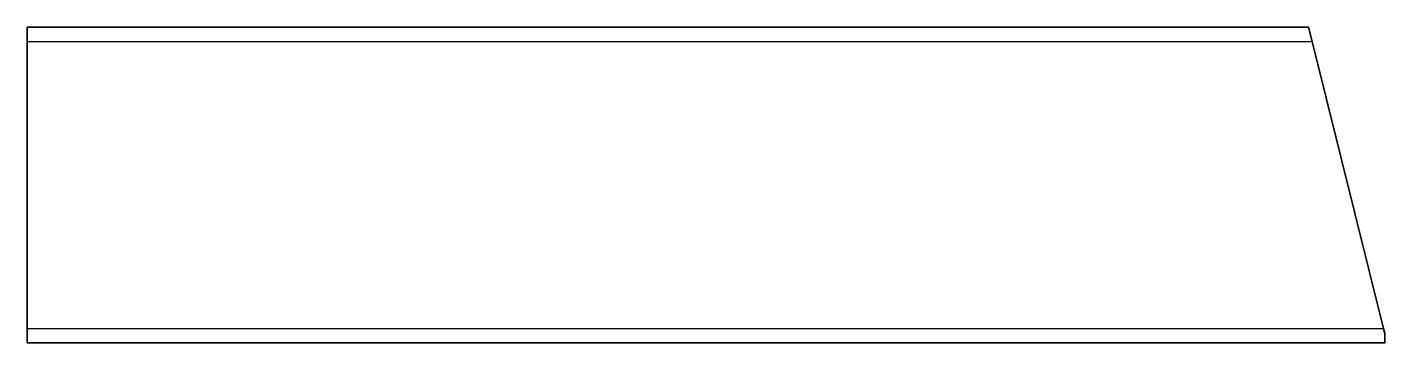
# Model space of a CAD drawing. Header units: inches. Extents: x 0 to 215, y 0 to 50.
import ezdxf

# ---------------------------------------------------------------- set-up
doc = ezdxf.new("R2010")
doc.units = ezdxf.units.IN
doc.header["$MEASUREMENT"] = 0
doc.layers.add('SIMUMAK Visible (ISO)', color=7, linetype='Continuous', lineweight=35)
doc.layers.add('SIMUMAK Visible Narrow (ISO)', color=7, linetype='Continuous', lineweight=25)

# ---------------------------------------------------------------- blocks, each defined once
blk = doc.blocks.new('CA-SMT-03-BRZ01_Sheet_2_VIEW13')
at = {"layer": 'SIMUMAK Visible (ISO)'}
for p, q in [((-107.5, 25), (-107.5, 22.75)), ((-107.5, 25), (95.41, 25)), ((95.41, 25), (95.97, 22.75)), ((-107.5, -22.75), (-107.5, 22.75)), ((107.31, -22.75), (95.97, 22.75)), ((-107.5, -22.75), (-107.5, -25)), ((107.31, -22.75), (107.5, -23.5)), ((107.5, -23.5), (107.5, -25)), ((-107.5, -25), (107.5, -25))]:
    blk.add_line(p, q, dxfattribs=at)
at = {"layer": 'SIMUMAK Visible Narrow (ISO)'}
for p, q in [((-107.5, 22.75), (95.97, 22.75)), ((-107.5, -22.75), (107.31, -22.75))]:
    blk.add_line(p, q, dxfattribs=at)

msp = doc.modelspace()

# ---------------------------------------------------------------- block references
msp.add_blockref('CA-SMT-03-BRZ01_Sheet_2_VIEW13', (107.5, 25))

doc.saveas('drawing.dxf')
